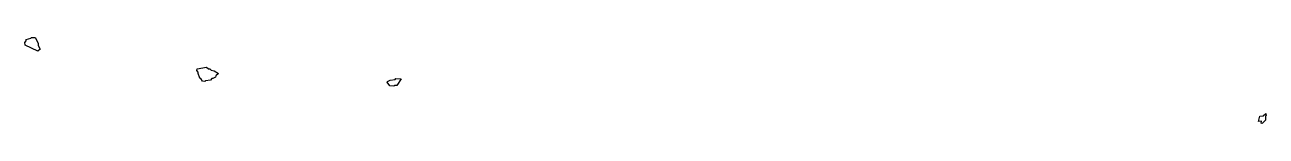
# Model space of a CAD drawing. Header units: millimetres. Extents: x 0 to 8423, y 0 to 585.
import ezdxf

# ---------------------------------------------------------------- set-up
doc = ezdxf.new("R2010")
doc.units = ezdxf.units.MM
doc.layers.add('C', color=7, linetype='Continuous')

msp = doc.modelspace()

# ---------------------------------------------------------------- linework, layer by layer
at = {"layer": 'C'}
for points in [[(2.2, 533.4), (0, 551.7), (8.6, 562), (8.6, 572.4), (40.8, 580.2), (45.1, 585.4), (70.9, 585.4), (90.2, 546.5), (90.2, 530.9), (103.1, 505), (88, 492), (2.2, 533.4)], [(1205.8, 287.4), (1195, 305.6), (1188.6, 308.2), (1175.7, 339.3), (1175.7, 349.6), (1167.1, 360), (1169.3, 373.1), (1233.7, 383.4), (1246.6, 373.1), (1255.2, 373.1), (1263.7, 362.7), (1285.1, 357.5), (1313.1, 339.3), (1295.9, 323.7), (1293.8, 315.9), (1276.6, 305.6), (1268, 305.6), (1259.4, 295.2), (1225.2, 290), (1220.9, 284.8), (1205.8, 287.4)], [(2475.8, 256.4), (2458.6, 282.4), (2460.8, 285), (2477.9, 295.4), (2512.2, 300.6), (2516.5, 305.8), (2553.1, 303.2), (2525.2, 258.9), (2508, 258.9), (2503.7, 253.8), (2475.8, 256.4)], [(8388.6, 2.6), (8390.7, 15.5), (8371.4, 12.9), (8380, 49.4), (8403.6, 52), (8420.9, 67.6), (8423.1, 54.5), (8418.8, 49.3), (8418.8, 23.4), (8395.1, 0), (8388.6, 2.6)]]:
    msp.add_lwpolyline(points, close=True, dxfattribs=at)

doc.saveas('drawing.dxf')
